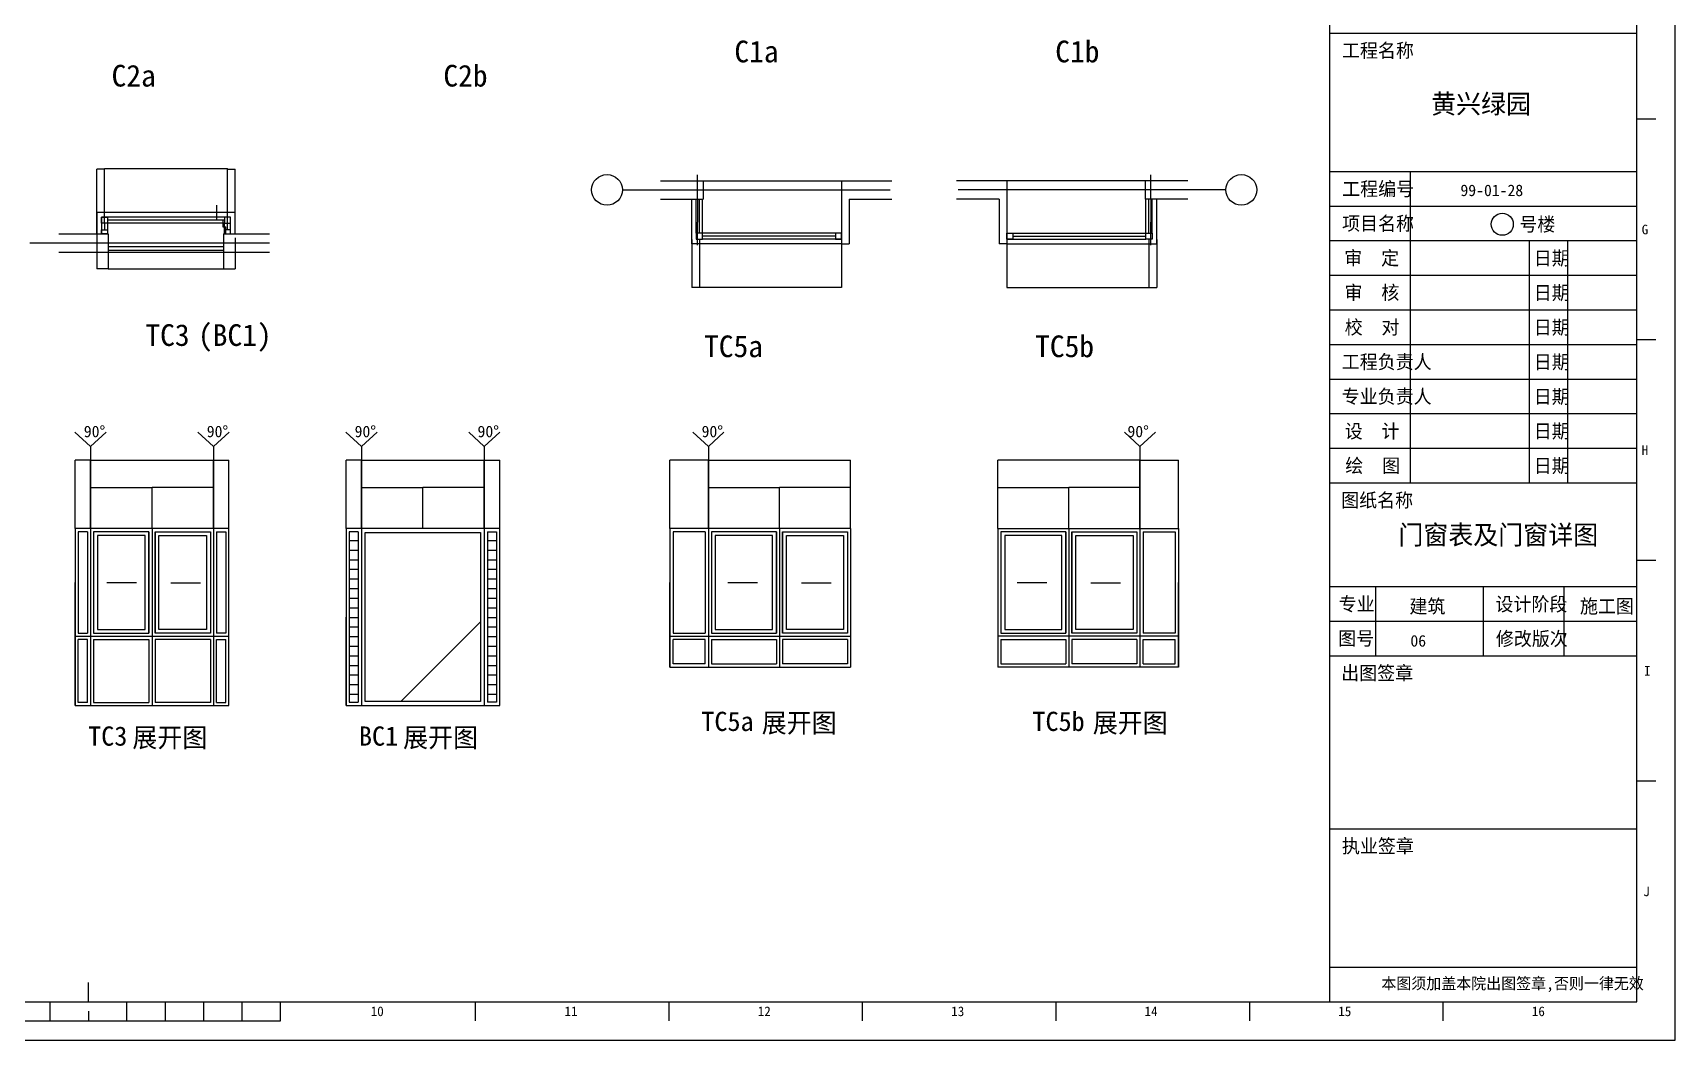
# Model space of a CAD drawing. Header units: metres. Extents: x 46426 to 130526, y 61608 to 121008.
# Drawn here: x 87777 to 130526, y 61608 to 87814 of the extents above; entities that cross this region are included whole.
import ezdxf

# ---------------------------------------------------------------- set-up
doc = ezdxf.new("R2010")
doc.units = ezdxf.units.M
for name, color, linetype in [('AXIS', 9, 'Continuous'), ('DOTE', 9, 'Continuous'), ('MC_NAME', 7, 'Continuous'), ('PUB_DIM', 3, 'Continuous'), ('TEXT2', 7, 'Continuous'), ('TK', 7, 'Continuous'), ('WALL', 2, 'Continuous'), ('WINDOW', 7, 'Continuous')]:
    doc.layers.add(name, color=color, linetype=linetype)
doc.dimstyles.get("Standard").update_dxf_attribs({"dimtxt": 2.5, "dimasz": 2.5, "dimexe": 1.25, "dimexo": 0.625, "dimtad": 1, "dimcen": 2.5, "dimazin": 3, "dimtfac": 1, "dimtmove": 0, "dimatfit": 3})

# ---------------------------------------------------------------- blocks, each defined once
blk = doc.blocks.new('TK-A1')
at = {"layer": 'TK'}
for p, q in [((841, 0), (841, 594)), ((836, 239.6), (831, 239.6)), ((751, 226), (831, 226)), ((772, 226), (772, 145)), ((751, 217), (831, 217)), ((803, 208), (803, 145)), ((813, 208), (813, 145)), ((751, 199), (831, 199)), ((751, 190), (831, 190)), ((751, 181), (831, 181)), ((836, 182.2), (831, 182.2)), ((751, 172), (831, 172)), ((751, 163), (831, 163)), ((751, 154), (831, 154)), ((836, 124.8), (831, 124.8)), ((751, 118), (831, 118)), ((763, 118), (763, 100)), ((791, 118), (791, 100)), ((812, 118), (812, 100)), ((751, 109), (831, 109)), ((836, 67.4), (831, 67.4)), ((751, 55), (831, 55)), ((751, 19), (831, 19)), ((428, 10), (428, 15)), ((418, 5), (418, 10)), ((438, 5), (438, 10)), ((448, 5), (448, 10)), ((458, 5), (458, 10)), ((468, 5), (468, 10)), ((478, 5), (478, 10)), ((528.75, 5), (528.75, 10)), ((579.12, 5), (579.12, 10)), ((629.5, 5), (629.5, 10)), ((679.88, 5), (679.88, 10)), ((730.25, 5), (730.25, 10)), ((780.62, 5), (780.62, 10)), ((378, 5), (478, 5)), ((0, 0), (841, 0))]:
    blk.add_line(p, q, dxfattribs=at)
blk.add_lwpolyline([(831, 584), (25, 584), (25, 10), (831, 10)], close=True, dxfattribs=at)
for points in [[(751, 584), (751, 10)], [(751, 262), (831, 262)], [(751, 208), (831, 208)], [(751, 145), (831, 145)], [(751, 100), (831, 100)], [(428, 7.5), (428, 5)]]:
    blk.add_lwpolyline(points, dxfattribs=at)
for s, height, p in [('工程名称', 3.6, (754.27, 255.67)), ('工程编号', 3.6, (754.33, 219.67)), ('项目名称', 3.6, (754.3, 210.67)), ('G', 2.5, (832.29, 209.65)), ('审  定', 3.6, (754.88, 201.67)), ('日期', 3.6, (804.2, 201.64)), ('审  核', 3.6, (754.94, 192.7)), ('日期', 3.6, (804.2, 192.64)), ('校  对', 3.6, (754.99, 183.67)), ('日期', 3.6, (804.2, 183.64)), ('工程负责人', 3.6, (754.21, 174.67)), ('日期', 3.6, (804.2, 174.64)), ('专业负责人', 3.6, (754.21, 165.67)), ('日期', 3.6, (804.2, 165.64)), ('设  计', 3.6, (754.99, 156.64)), ('日期', 3.6, (804.2, 156.64)), ('H', 2.5, (832.29, 152.25)), ('绘  图', 3.6, (755.13, 147.67)), ('日期', 3.6, (804.2, 147.64)), ('图纸名称', 3.6, (754.07, 138.67)), ('专业', 3.6, (753.43, 111.67)), ('设计阶段', 3.6, (794.22, 111.64)), ('图号', 3.6, (753.29, 102.73)), ('修改版次', 3.6, (794.33, 102.64)), ('出图签章', 3.6, (754.07, 93.7)), ('I', 2.5, (832.89, 94.85)), ('执业签章', 3.6, (754.27, 48.7)), ('J', 2.5, (832.69, 37.45)), ('本图须加盖本院出图签章,否则一律无效', 3, (764.51, 13.25)), ('10', 2.5, (501.44, 6.25)), ('11', 2.5, (551.91, 6.25)), ('12', 2.5, (602.19, 6.25)), ('13', 2.5, (652.56, 6.25)), ('14', 2.5, (702.89, 6.25)), ('15', 2.5, (753.31, 6.25)), ('16', 2.5, (803.69, 6.25))]:
    blk.add_text(s, height=height, dxfattribs=at).set_placement(p)
blk = doc.blocks.new('_AXISO')
blk.add_circle((0, 0), 0.5)
blk = doc.blocks.new('*D49')
for p, q in [((105080.51, 84118.84), (105080.26, 84118.84)), ((105080.76, 83488.09), (105080.76, 84118.84)), ((105080.76, 83728.09), (105080.76, 84118.84)), ((105080.76, 84118.84), (105080.76, 84118.84)), ((105081.01, 84118.84), (105081.26, 84118.84))]:
    blk.add_line(p, q)
at = {"layer": 'Defpoints'}
for p in [(105080.76, 84118.84), (105080.76, 83728.09), (105080.76, 83488.09)]:
    blk.add_point(p, dxfattribs=at)
at = {"layer": 'PUB_DIM', "insert": (105080.76, 84119.965), "char_height": 1, "attachment_point": 5}
blk.add_mtext('120', dxfattribs=at)
blk = doc.blocks.new('*D50')
for p, q in [((105080.76, 83488.09), (105080.76, 82887.39)), ((105080.51, 82887.39), (105080.26, 82887.39)), ((105080.76, 82286.69), (105080.76, 82887.39)), ((105080.76, 82887.39), (105080.76, 82887.39)), ((105081.01, 82887.39), (105081.26, 82887.39))]:
    blk.add_line(p, q)
at = {"layer": 'Defpoints'}
for p in [(105080.76, 83488.09), (105080.76, 82887.39), (105080.76, 82286.69)]:
    blk.add_point(p, dxfattribs=at)
at = {"layer": 'PUB_DIM', "insert": (105080.76, 82888.515), "char_height": 1, "attachment_point": 5}
blk.add_mtext('600', dxfattribs=at)
blk = doc.blocks.new('*D51')
for p, q in [((105126, 82435.55), (105126, 81188.8)), ((108826, 82435.55), (108826, 81188.8)), ((106974, 81188.8), (105125.75, 81188.8)), ((108826.25, 81188.8), (106978, 81188.8))]:
    blk.add_line(p, q)
at = {"layer": 'Defpoints'}
for p in [(105126, 82435.55), (108826, 82435.55), (108826, 81188.8)]:
    blk.add_point(p, dxfattribs=at)
at = {"layer": 'PUB_DIM', "insert": (106976, 81188.8), "char_height": 1, "attachment_point": 5}
blk.add_mtext('3700', dxfattribs=at)
blk = doc.blocks.new('*D52')
for p, q in [((104926, 82435.55), (104926, 81188.8)), ((105126, 82435.55), (105126, 81188.8)), ((105024.5, 81188.8), (104925.75, 81188.8)), ((105126.25, 81188.8), (105027.5, 81188.8))]:
    blk.add_line(p, q)
at = {"layer": 'Defpoints'}
for p in [(104926, 82435.55), (105126, 82435.55), (105126, 81188.8)]:
    blk.add_point(p, dxfattribs=at)
at = {"layer": 'PUB_DIM', "insert": (105026, 81188.8), "char_height": 1, "attachment_point": 5}
blk.add_mtext('200', dxfattribs=at)
blk = doc.blocks.new('*D53')
for p, q in [((108133.8, 75982.34), (107210.55, 75982.34)), ((107210.8, 74915.15), (107210.8, 75982.34)), ((109061.05, 75982.34), (108137.8, 75982.34)), ((109060.8, 74915.15), (109060.8, 75982.34))]:
    blk.add_line(p, q)
at = {"layer": 'Defpoints'}
for p in [(109060.8, 75982.34), (107210.8, 74915.15), (109060.8, 74915.15)]:
    blk.add_point(p, dxfattribs=at)
at = {"layer": 'PUB_DIM', "insert": (108135.8, 75982.34), "char_height": 1, "attachment_point": 5}
blk.add_mtext('1850', dxfattribs=at)
blk = doc.blocks.new('*D54')
for p, q in [((105360.8, 74915.15), (105360.8, 76700.06)), ((105361.05, 76700.06), (107208.8, 76700.06)), ((107212.8, 76700.06), (109060.55, 76700.06)), ((109060.8, 74915.15), (109060.8, 76700.06))]:
    blk.add_line(p, q)
at = {"layer": 'Defpoints'}
for p in [(105360.8, 76700.06), (105360.8, 74915.15), (109060.8, 74915.15)]:
    blk.add_point(p, dxfattribs=at)
at = {"layer": 'PUB_DIM', "insert": (107210.8, 76700.06), "char_height": 1, "attachment_point": 5}
blk.add_mtext('3700', dxfattribs=at)
blk = doc.blocks.new('*D55')
for p, q in [((105360.8, 74915.15), (105360.8, 75982.34)), ((105361.05, 75982.34), (106283.8, 75982.34)), ((106287.8, 75982.34), (107210.55, 75982.34)), ((107210.8, 74915.15), (107210.8, 75982.34))]:
    blk.add_line(p, q)
at = {"layer": 'Defpoints'}
for p in [(105360.8, 75982.34), (105360.8, 74915.15), (107210.8, 74915.15)]:
    blk.add_point(p, dxfattribs=at)
at = {"layer": 'PUB_DIM', "insert": (106285.8, 75982.34), "char_height": 1, "attachment_point": 5}
blk.add_mtext('1850', dxfattribs=at)
blk = doc.blocks.new('*D56')
for p, q in [((104858.8, 76700.06), (104360.55, 76700.06)), ((104360.8, 74915.15), (104360.8, 76700.06)), ((105361.05, 76700.06), (104862.8, 76700.06)), ((105360.8, 74915.15), (105360.8, 76700.06))]:
    blk.add_line(p, q)
at = {"layer": 'Defpoints'}
for p in [(105360.8, 76700.06), (104360.8, 74915.15), (105360.8, 74915.15)]:
    blk.add_point(p, dxfattribs=at)
at = {"layer": 'PUB_DIM', "insert": (104860.8, 76700.06), "char_height": 1, "attachment_point": 5}
blk.add_mtext('1000', dxfattribs=at)
blk = doc.blocks.new('*D57')
for p, q in [((104360.8, 74915.15), (104360.8, 73115.15)), ((104360.55, 73115.15), (104360.3, 73115.15)), ((104360.8, 71315.15), (104360.8, 73115.15)), ((104360.8, 73115.15), (104360.8, 73115.15)), ((104361.05, 73115.15), (104361.3, 73115.15))]:
    blk.add_line(p, q)
at = {"layer": 'Defpoints'}
for p in [(104360.8, 74915.15), (104360.8, 73115.15), (104360.8, 71315.15)]:
    blk.add_point(p, dxfattribs=at)
at = {"layer": 'PUB_DIM', "insert": (104360.8, 73116.275), "char_height": 1, "attachment_point": 5}
blk.add_mtext('0', dxfattribs=at)
blk = doc.blocks.new('*D58')
for p, q in [((104360.8, 74915.15), (104360.8, 73515.15)), ((104360.55, 73515.15), (104360.3, 73515.15)), ((104360.8, 72115.15), (104360.8, 73515.15)), ((104360.8, 73515.15), (104360.8, 73515.15)), ((104361.05, 73515.15), (104361.3, 73515.15))]:
    blk.add_line(p, q)
at = {"layer": 'Defpoints'}
for p in [(104360.8, 74915.15), (104360.8, 73515.15), (104360.8, 72115.15)]:
    blk.add_point(p, dxfattribs=at)
at = {"layer": 'PUB_DIM', "insert": (104360.8, 73516.275), "char_height": 1, "attachment_point": 5}
blk.add_mtext('0', dxfattribs=at)
blk = doc.blocks.new('*D59')
for p, q in [((104360.8, 72115.15), (104360.8, 71715.15)), ((104360.55, 71715.15), (104360.3, 71715.15)), ((104360.8, 71315.15), (104360.8, 71715.15)), ((104360.8, 71715.15), (104360.8, 71715.15)), ((104361.05, 71715.15), (104361.3, 71715.15))]:
    blk.add_line(p, q)
at = {"layer": 'Defpoints'}
for p in [(104360.8, 72115.15), (104360.8, 71715.15), (104360.8, 71315.15)]:
    blk.add_point(p, dxfattribs=at)
at = {"layer": 'PUB_DIM', "insert": (104360.8, 71716.275), "char_height": 1, "attachment_point": 5}
blk.add_mtext('0', dxfattribs=at)
blk = doc.blocks.new('*D60')
for p, q in [((92568.69, 83327.4), (92566.66, 83327.4)), ((92566.91, 82939.12), (92566.91, 83327.4)), ((92568.44, 83139.12), (92568.44, 83327.4))]:
    blk.add_line(p, q)
at = {"layer": 'Defpoints'}
for p in [(92566.91, 82939.12), (92568.44, 83327.4), (92568.44, 83139.12)]:
    blk.add_point(p, dxfattribs=at)
at = {"layer": 'PUB_DIM', "insert": (92567.675, 83326.275), "char_height": 1, "attachment_point": 5}
blk.add_mtext('1,53', dxfattribs=at)
blk = doc.blocks.new('*D61')
for p, q in [((89539.57, 84267.56), (89440.82, 84267.56)), ((89441.07, 82858.49), (89441.07, 84267.56)), ((89641.32, 84267.56), (89542.57, 84267.56)), ((89641.07, 82860.03), (89641.07, 84267.56))]:
    blk.add_line(p, q)
at = {"layer": 'Defpoints'}
for p in [(89641.07, 84267.56), (89441.07, 82858.49), (89641.07, 82860.03)]:
    blk.add_point(p, dxfattribs=at)
at = {"layer": 'PUB_DIM', "insert": (89541.07, 84267.56), "char_height": 1, "attachment_point": 5}
blk.add_mtext('200', dxfattribs=at)
blk = doc.blocks.new('*D62')
for p, q in [((92841.07, 82860.03), (92841.07, 84267.56)), ((92841.32, 84267.56), (92939.57, 84267.56)), ((92942.57, 84267.56), (93040.82, 84267.56)), ((93041.07, 82858.49), (93041.07, 84267.56))]:
    blk.add_line(p, q)
at = {"layer": 'Defpoints'}
for p in [(92841.07, 84267.56), (92841.07, 82860.03), (93041.07, 82858.49)]:
    blk.add_point(p, dxfattribs=at)
at = {"layer": 'PUB_DIM', "insert": (92941.07, 84267.56), "char_height": 1, "attachment_point": 5}
blk.add_mtext('200', dxfattribs=at)
blk = doc.blocks.new('*D63')
for p, q in [((89641.07, 82874.63), (89641.07, 84282.16)), ((89641.32, 84282.16), (91239.07, 84282.16)), ((91243.07, 84282.16), (92840.82, 84282.16)), ((92841.07, 82845.43), (92841.07, 84282.16))]:
    blk.add_line(p, q)
at = {"layer": 'Defpoints'}
for p in [(89641.07, 84282.16), (89641.07, 82874.63), (92841.07, 82845.43)]:
    blk.add_point(p, dxfattribs=at)
at = {"layer": 'PUB_DIM', "insert": (91241.07, 84282.16), "char_height": 1, "attachment_point": 5}
blk.add_mtext('3200', dxfattribs=at)
blk = doc.blocks.new('*D64')
for p, q in [((92721.95, 82939.12), (92721.95, 82764.12)), ((92722.2, 82764.12), (92760.45, 82764.12)), ((92763.45, 82764.12), (92801.7, 82764.12)), ((92801.95, 82589.12), (92801.95, 82764.12))]:
    blk.add_line(p, q)
at = {"layer": 'Defpoints'}
for p in [(92721.95, 82939.12), (92721.95, 82764.12), (92801.95, 82589.12)]:
    blk.add_point(p, dxfattribs=at)
at = {"layer": 'PUB_DIM', "insert": (92761.95, 82764.12), "char_height": 1, "attachment_point": 5}
blk.add_mtext('200', dxfattribs=at)
blk = doc.blocks.new('*D65')
for p, q in [((89440.08, 82589.12), (89440.08, 81958.37)), ((89440.08, 82349.12), (89440.08, 81958.37)), ((89439.83, 81958.37), (89439.58, 81958.37)), ((89440.08, 81958.37), (89440.08, 81958.37)), ((89440.33, 81958.37), (89440.58, 81958.37))]:
    blk.add_line(p, q)
at = {"layer": 'Defpoints'}
for p in [(89440.08, 82589.12), (89440.08, 82349.12), (89440.08, 81958.37)]:
    blk.add_point(p, dxfattribs=at)
at = {"layer": 'PUB_DIM', "insert": (89440.08, 81959.495), "char_height": 1, "attachment_point": 5}
blk.add_mtext('120', dxfattribs=at)
blk = doc.blocks.new('*D66')
for p, q in [((89440.08, 83140.82), (89440.08, 82864.97)), ((89439.83, 82864.97), (89439.58, 82864.97)), ((89440.08, 82589.12), (89440.08, 82864.97)), ((89440.08, 82864.97), (89440.08, 82864.97)), ((89440.33, 82864.97), (89440.58, 82864.97))]:
    blk.add_line(p, q)
at = {"layer": 'Defpoints'}
for p in [(89440.08, 83140.82), (89440.08, 82864.97), (89440.08, 82589.12)]:
    blk.add_point(p, dxfattribs=at)
at = {"layer": 'PUB_DIM', "insert": (89440.08, 82866.095), "char_height": 1, "attachment_point": 5}
blk.add_mtext('300', dxfattribs=at)
blk = doc.blocks.new('*D67')
for p, q in [((89441.07, 82482.26), (89441.07, 81671.66)), ((89741.07, 82479.95), (89741.07, 81671.66)), ((89589.57, 81671.66), (89440.82, 81671.66)), ((89741.32, 81671.66), (89592.57, 81671.66))]:
    blk.add_line(p, q)
at = {"layer": 'Defpoints'}
for p in [(89441.07, 82482.26), (89741.07, 82479.95), (89741.07, 81671.66)]:
    blk.add_point(p, dxfattribs=at)
at = {"layer": 'PUB_DIM', "insert": (89591.07, 81671.66), "char_height": 1, "attachment_point": 5}
blk.add_mtext('300', dxfattribs=at)
blk = doc.blocks.new('*D68')
for p, q in [((92741.07, 82479.95), (92741.07, 81671.66)), ((93041.07, 82482.26), (93041.07, 81671.66)), ((92741.32, 81671.66), (92889.57, 81671.66)), ((92892.57, 81671.66), (93040.82, 81671.66))]:
    blk.add_line(p, q)
at = {"layer": 'Defpoints'}
for p in [(92741.07, 82479.95), (93041.07, 82482.26), (92741.07, 81671.66)]:
    blk.add_point(p, dxfattribs=at)
at = {"layer": 'PUB_DIM', "insert": (92891.07, 81671.66), "char_height": 1, "attachment_point": 5}
blk.add_mtext('300', dxfattribs=at)
blk = doc.blocks.new('*D69')
for p, q in [((92741.07, 82507.61), (92741.07, 81671.66)), ((89741.07, 82479.95), (89741.07, 81671.66)), ((89741.32, 81671.66), (91239.07, 81671.66)), ((91243.07, 81671.66), (92740.82, 81671.66))]:
    blk.add_line(p, q)
at = {"layer": 'Defpoints'}
for p in [(92741.07, 82507.61), (89741.07, 82479.95), (89741.07, 81671.66)]:
    blk.add_point(p, dxfattribs=at)
at = {"layer": 'PUB_DIM', "insert": (91241.07, 81671.66), "char_height": 1, "attachment_point": 5}
blk.add_mtext('3000', dxfattribs=at)
blk = doc.blocks.new('*D70')
for p, q in [((91677.7, 75982.34), (90879.45, 75982.34)), ((90879.7, 74915.15), (90879.7, 75982.34)), ((92479.95, 75982.34), (91681.7, 75982.34)), ((92479.7, 74915.15), (92479.7, 75982.34))]:
    blk.add_line(p, q)
at = {"layer": 'Defpoints'}
for p in [(92479.7, 75982.34), (90879.7, 74915.15), (92479.7, 74915.15)]:
    blk.add_point(p, dxfattribs=at)
at = {"layer": 'PUB_DIM', "insert": (91679.7, 75982.34), "char_height": 1, "attachment_point": 5}
blk.add_mtext('1600', dxfattribs=at)
blk = doc.blocks.new('*D71')
for p, q in [((89279.7, 74915.15), (89279.7, 76700.06)), ((89279.95, 76700.06), (90877.7, 76700.06)), ((90881.7, 76700.06), (92479.45, 76700.06)), ((92479.7, 74915.15), (92479.7, 76700.06))]:
    blk.add_line(p, q)
at = {"layer": 'Defpoints'}
for p in [(89279.7, 76700.06), (89279.7, 74915.15), (92479.7, 74915.15)]:
    blk.add_point(p, dxfattribs=at)
at = {"layer": 'PUB_DIM', "insert": (90879.7, 76700.06), "char_height": 1, "attachment_point": 5}
blk.add_mtext('3200', dxfattribs=at)
blk = doc.blocks.new('*D72')
for p, q in [((89279.7, 74915.15), (89279.7, 75982.34)), ((89279.95, 75982.34), (90077.7, 75982.34)), ((90081.7, 75982.34), (90879.45, 75982.34)), ((90879.7, 74915.15), (90879.7, 75982.34))]:
    blk.add_line(p, q)
at = {"layer": 'Defpoints'}
for p in [(89279.7, 75982.34), (89279.7, 74915.15), (90879.7, 74915.15)]:
    blk.add_point(p, dxfattribs=at)
at = {"layer": 'PUB_DIM', "insert": (90079.7, 75982.34), "char_height": 1, "attachment_point": 5}
blk.add_mtext('1600', dxfattribs=at)
blk = doc.blocks.new('*D73')
for p, q in [((89078.2, 76700.06), (88879.45, 76700.06)), ((88879.7, 74915.15), (88879.7, 76700.06)), ((89279.95, 76700.06), (89081.2, 76700.06)), ((89279.7, 74915.15), (89279.7, 76700.06))]:
    blk.add_line(p, q)
at = {"layer": 'Defpoints'}
for p in [(89279.7, 76700.06), (88879.7, 74915.15), (89279.7, 74915.15)]:
    blk.add_point(p, dxfattribs=at)
at = {"layer": 'PUB_DIM', "insert": (89079.7, 76700.06), "char_height": 1, "attachment_point": 5}
blk.add_mtext('400', dxfattribs=at)
blk = doc.blocks.new('*D74')
for p, q in [((92479.7, 74915.15), (92479.7, 76700.06)), ((92479.95, 76700.06), (92678.2, 76700.06)), ((92681.2, 76700.06), (92879.45, 76700.06)), ((92879.7, 74915.15), (92879.7, 76700.06))]:
    blk.add_line(p, q)
at = {"layer": 'Defpoints'}
for p in [(92479.7, 76700.06), (92479.7, 74915.15), (92879.7, 74915.15)]:
    blk.add_point(p, dxfattribs=at)
at = {"layer": 'PUB_DIM', "insert": (92679.7, 76700.06), "char_height": 1, "attachment_point": 5}
blk.add_mtext('400', dxfattribs=at)
blk = doc.blocks.new('*D75')
for p, q in [((88879.7, 74915.15), (88879.7, 72615.15)), ((88879.45, 72615.15), (88879.2, 72615.15)), ((88879.7, 70315.15), (88879.7, 72615.15)), ((88879.7, 72615.15), (88879.7, 72615.15)), ((88879.95, 72615.15), (88880.2, 72615.15))]:
    blk.add_line(p, q)
at = {"layer": 'Defpoints'}
for p in [(88879.7, 74915.15), (88879.7, 72615.15), (88879.7, 70315.15)]:
    blk.add_point(p, dxfattribs=at)
at = {"layer": 'PUB_DIM', "insert": (88879.7, 72616.275), "char_height": 1, "attachment_point": 5}
blk.add_mtext('0', dxfattribs=at)
blk = doc.blocks.new('*D76')
for p, q in [((88879.7, 74915.15), (88879.7, 73515.15)), ((88879.45, 73515.15), (88879.2, 73515.15)), ((88879.7, 72115.15), (88879.7, 73515.15)), ((88879.7, 73515.15), (88879.7, 73515.15)), ((88879.95, 73515.15), (88880.2, 73515.15))]:
    blk.add_line(p, q)
at = {"layer": 'Defpoints'}
for p in [(88879.7, 74915.15), (88879.7, 73515.15), (88879.7, 72115.15)]:
    blk.add_point(p, dxfattribs=at)
at = {"layer": 'PUB_DIM', "insert": (88879.7, 73516.275), "char_height": 1, "attachment_point": 5}
blk.add_mtext('0', dxfattribs=at)
blk = doc.blocks.new('*D77')
for p, q in [((88879.7, 72115.15), (88879.7, 71215.15)), ((88879.45, 71215.15), (88879.2, 71215.15)), ((88879.7, 70315.15), (88879.7, 71215.15)), ((88879.7, 71215.15), (88879.7, 71215.15)), ((88879.95, 71215.15), (88880.2, 71215.15))]:
    blk.add_line(p, q)
at = {"layer": 'Defpoints'}
for p in [(88879.7, 72115.15), (88879.7, 71215.15), (88879.7, 70315.15)]:
    blk.add_point(p, dxfattribs=at)
at = {"layer": 'PUB_DIM', "insert": (88879.7, 71216.275), "char_height": 1, "attachment_point": 5}
blk.add_mtext('0', dxfattribs=at)
blk = doc.blocks.new('*D103')
for p, q in [((116874.99, 84118.84), (116874.74, 84118.84)), ((116875.24, 83488.09), (116875.24, 84118.84)), ((116875.24, 83728.09), (116875.24, 84118.84)), ((116875.24, 84118.84), (116875.24, 84118.84)), ((116875.49, 84118.84), (116875.74, 84118.84))]:
    blk.add_line(p, q)
at = {"layer": 'Defpoints'}
for p in [(116875.24, 84118.84), (116875.24, 83728.09), (116875.24, 83488.09)]:
    blk.add_point(p, dxfattribs=at)
at = {"layer": 'PUB_DIM', "insert": (116875.24, 84119.965), "char_height": 1, "attachment_point": 5}
blk.add_mtext('120', dxfattribs=at)
blk = doc.blocks.new('*D104')
for p, q in [((116875.24, 83488.09), (116875.24, 82887.39)), ((116874.99, 82887.39), (116874.74, 82887.39)), ((116875.24, 82286.69), (116875.24, 82887.39)), ((116875.24, 82887.39), (116875.24, 82887.39)), ((116875.49, 82887.39), (116875.74, 82887.39))]:
    blk.add_line(p, q)
at = {"layer": 'Defpoints'}
for p in [(116875.24, 83488.09), (116875.24, 82887.39), (116875.24, 82286.69)]:
    blk.add_point(p, dxfattribs=at)
at = {"layer": 'PUB_DIM', "insert": (116875.24, 82888.515), "char_height": 1, "attachment_point": 5}
blk.add_mtext('600', dxfattribs=at)
blk = doc.blocks.new('*D105')
for p, q in [((113130, 82435.55), (113130, 81188.8)), ((116830, 82435.55), (116830, 81188.8)), ((113130.25, 81188.8), (114978, 81188.8)), ((114982, 81188.8), (116829.75, 81188.8))]:
    blk.add_line(p, q)
at = {"layer": 'Defpoints'}
for p in [(113130, 82435.55), (116830, 82435.55), (113130, 81188.8)]:
    blk.add_point(p, dxfattribs=at)
at = {"layer": 'PUB_DIM', "insert": (114980, 81188.8), "char_height": 1, "attachment_point": 5}
blk.add_mtext('3700', dxfattribs=at)
blk = doc.blocks.new('*D106')
for p, q in [((116830, 82435.55), (116830, 81188.8)), ((117030, 82435.55), (117030, 81188.8)), ((116830.25, 81188.8), (116928.5, 81188.8)), ((116931.5, 81188.8), (117029.75, 81188.8))]:
    blk.add_line(p, q)
at = {"layer": 'Defpoints'}
for p in [(116830, 82435.55), (117030, 82435.55), (116830, 81188.8)]:
    blk.add_point(p, dxfattribs=at)
at = {"layer": 'PUB_DIM', "insert": (116930, 81188.8), "char_height": 1, "attachment_point": 5}
blk.add_mtext('200', dxfattribs=at)
blk = doc.blocks.new('*D107')
for p, q in [((112895.2, 74915.15), (112895.2, 75982.34)), ((112895.45, 75982.34), (113818.2, 75982.34)), ((113822.2, 75982.34), (114744.95, 75982.34)), ((114745.2, 74915.15), (114745.2, 75982.34))]:
    blk.add_line(p, q)
at = {"layer": 'Defpoints'}
for p in [(112895.2, 75982.34), (112895.2, 74915.15), (114745.2, 74915.15)]:
    blk.add_point(p, dxfattribs=at)
at = {"layer": 'PUB_DIM', "insert": (113820.2, 75982.34), "char_height": 1, "attachment_point": 5}
blk.add_mtext('1850', dxfattribs=at)
blk = doc.blocks.new('*D108')
for p, q in [((114743.2, 76700.06), (112894.95, 76700.06)), ((112895.2, 74915.15), (112895.2, 76700.06)), ((116595.45, 76700.06), (114747.2, 76700.06)), ((116595.2, 74915.15), (116595.2, 76700.06))]:
    blk.add_line(p, q)
at = {"layer": 'Defpoints'}
for p in [(116595.2, 76700.06), (112895.2, 74915.15), (116595.2, 74915.15)]:
    blk.add_point(p, dxfattribs=at)
at = {"layer": 'PUB_DIM', "insert": (114745.2, 76700.06), "char_height": 1, "attachment_point": 5}
blk.add_mtext('3700', dxfattribs=at)
blk = doc.blocks.new('*D109')
for p, q in [((115668.2, 75982.34), (114744.95, 75982.34)), ((114745.2, 74915.15), (114745.2, 75982.34)), ((116595.45, 75982.34), (115672.2, 75982.34)), ((116595.2, 74915.15), (116595.2, 75982.34))]:
    blk.add_line(p, q)
at = {"layer": 'Defpoints'}
for p in [(116595.2, 75982.34), (114745.2, 74915.15), (116595.2, 74915.15)]:
    blk.add_point(p, dxfattribs=at)
at = {"layer": 'PUB_DIM', "insert": (115670.2, 75982.34), "char_height": 1, "attachment_point": 5}
blk.add_mtext('1850', dxfattribs=at)
blk = doc.blocks.new('*D110')
for p, q in [((116595.2, 74915.15), (116595.2, 76700.06)), ((116595.45, 76700.06), (117093.2, 76700.06)), ((117097.2, 76700.06), (117594.95, 76700.06)), ((117595.2, 74915.15), (117595.2, 76700.06))]:
    blk.add_line(p, q)
at = {"layer": 'Defpoints'}
for p in [(116595.2, 76700.06), (116595.2, 74915.15), (117595.2, 74915.15)]:
    blk.add_point(p, dxfattribs=at)
at = {"layer": 'PUB_DIM', "insert": (117095.2, 76700.06), "char_height": 1, "attachment_point": 5}
blk.add_mtext('1000', dxfattribs=at)
blk = doc.blocks.new('*D111')
for p, q in [((117595.2, 74915.15), (117595.2, 73115.15)), ((117594.95, 73115.15), (117594.7, 73115.15)), ((117595.2, 71315.15), (117595.2, 73115.15)), ((117595.2, 73115.15), (117595.2, 73115.15)), ((117595.45, 73115.15), (117595.7, 73115.15))]:
    blk.add_line(p, q)
at = {"layer": 'Defpoints'}
for p in [(117595.2, 74915.15), (117595.2, 73115.15), (117595.2, 71315.15)]:
    blk.add_point(p, dxfattribs=at)
at = {"layer": 'PUB_DIM', "insert": (117595.2, 73116.275), "char_height": 1, "attachment_point": 5}
blk.add_mtext('0', dxfattribs=at)
blk = doc.blocks.new('*D112')
for p, q in [((117595.2, 74915.15), (117595.2, 73515.15)), ((117594.95, 73515.15), (117594.7, 73515.15)), ((117595.2, 72115.15), (117595.2, 73515.15)), ((117595.2, 73515.15), (117595.2, 73515.15)), ((117595.45, 73515.15), (117595.7, 73515.15))]:
    blk.add_line(p, q)
at = {"layer": 'Defpoints'}
for p in [(117595.2, 74915.15), (117595.2, 73515.15), (117595.2, 72115.15)]:
    blk.add_point(p, dxfattribs=at)
at = {"layer": 'PUB_DIM', "insert": (117595.2, 73516.275), "char_height": 1, "attachment_point": 5}
blk.add_mtext('0', dxfattribs=at)
blk = doc.blocks.new('*D113')
for p, q in [((117595.2, 72115.15), (117595.2, 71715.15)), ((117594.95, 71715.15), (117594.7, 71715.15)), ((117595.2, 71315.15), (117595.2, 71715.15)), ((117595.2, 71715.15), (117595.2, 71715.15)), ((117595.45, 71715.15), (117595.7, 71715.15))]:
    blk.add_line(p, q)
at = {"layer": 'Defpoints'}
for p in [(117595.2, 72115.15), (117595.2, 71715.15), (117595.2, 71315.15)]:
    blk.add_point(p, dxfattribs=at)
at = {"layer": 'PUB_DIM', "insert": (117595.2, 71716.275), "char_height": 1, "attachment_point": 5}
blk.add_mtext('0', dxfattribs=at)
blk = doc.blocks.new('*D130')
for p, q in [((98726.7, 75982.34), (97928.45, 75982.34)), ((97928.7, 74915.15), (97928.7, 75982.34)), ((99528.95, 75982.34), (98730.7, 75982.34)), ((99528.7, 74915.15), (99528.7, 75982.34))]:
    blk.add_line(p, q)
at = {"layer": 'Defpoints'}
for p in [(99528.7, 75982.34), (97928.7, 74915.15), (99528.7, 74915.15)]:
    blk.add_point(p, dxfattribs=at)
at = {"layer": 'PUB_DIM', "insert": (98728.7, 75982.34), "char_height": 1, "attachment_point": 5}
blk.add_mtext('1600', dxfattribs=at)
blk = doc.blocks.new('*D131')
for p, q in [((96328.7, 74915.15), (96328.7, 76700.06)), ((96328.95, 76700.06), (97926.7, 76700.06)), ((97930.7, 76700.06), (99528.45, 76700.06)), ((99528.7, 74915.15), (99528.7, 76700.06))]:
    blk.add_line(p, q)
at = {"layer": 'Defpoints'}
for p in [(96328.7, 76700.06), (96328.7, 74915.15), (99528.7, 74915.15)]:
    blk.add_point(p, dxfattribs=at)
at = {"layer": 'PUB_DIM', "insert": (97928.7, 76700.06), "char_height": 1, "attachment_point": 5}
blk.add_mtext('3200', dxfattribs=at)
blk = doc.blocks.new('*D132')
for p, q in [((96328.7, 74915.15), (96328.7, 75982.34)), ((96328.95, 75982.34), (97126.7, 75982.34)), ((97130.7, 75982.34), (97928.45, 75982.34)), ((97928.7, 74915.15), (97928.7, 75982.34))]:
    blk.add_line(p, q)
at = {"layer": 'Defpoints'}
for p in [(96328.7, 75982.34), (96328.7, 74915.15), (97928.7, 74915.15)]:
    blk.add_point(p, dxfattribs=at)
at = {"layer": 'PUB_DIM', "insert": (97128.7, 75982.34), "char_height": 1, "attachment_point": 5}
blk.add_mtext('1600', dxfattribs=at)
blk = doc.blocks.new('*D133')
for p, q in [((96127.2, 76700.06), (95928.45, 76700.06)), ((95928.7, 74915.15), (95928.7, 76700.06)), ((96328.95, 76700.06), (96130.2, 76700.06)), ((96328.7, 74915.15), (96328.7, 76700.06))]:
    blk.add_line(p, q)
at = {"layer": 'Defpoints'}
for p in [(96328.7, 76700.06), (95928.7, 74915.15), (96328.7, 74915.15)]:
    blk.add_point(p, dxfattribs=at)
at = {"layer": 'PUB_DIM', "insert": (96128.7, 76700.06), "char_height": 1, "attachment_point": 5}
blk.add_mtext('400', dxfattribs=at)
blk = doc.blocks.new('*D134')
for p, q in [((99528.7, 74915.15), (99528.7, 76700.06)), ((99528.95, 76700.06), (99727.2, 76700.06)), ((99730.2, 76700.06), (99928.45, 76700.06)), ((99928.7, 74915.15), (99928.7, 76700.06))]:
    blk.add_line(p, q)
at = {"layer": 'Defpoints'}
for p in [(99528.7, 76700.06), (99528.7, 74915.15), (99928.7, 74915.15)]:
    blk.add_point(p, dxfattribs=at)
at = {"layer": 'PUB_DIM', "insert": (99728.7, 76700.06), "char_height": 1, "attachment_point": 5}
blk.add_mtext('400', dxfattribs=at)
blk = doc.blocks.new('*D135')
for p, q in [((95928.7, 74915.15), (95928.7, 72615.15)), ((95928.45, 72615.15), (95928.2, 72615.15)), ((95928.7, 70315.15), (95928.7, 72615.15)), ((95928.7, 72615.15), (95928.7, 72615.15)), ((95928.95, 72615.15), (95929.2, 72615.15))]:
    blk.add_line(p, q)
at = {"layer": 'Defpoints'}
for p in [(95928.7, 74915.15), (95928.7, 72615.15), (95928.7, 70315.15)]:
    blk.add_point(p, dxfattribs=at)
at = {"layer": 'PUB_DIM', "insert": (95928.7, 72616.275), "char_height": 1, "attachment_point": 5}
blk.add_mtext('0', dxfattribs=at)

msp = doc.modelspace()

# ---------------------------------------------------------------- hatches: boundary and pattern name
at = {"layer": 'PUB_DIM'}
h = msp.add_hatch(dxfattribs=at)
h.set_pattern_fill('ANSI31', scale=2000)
h.paths.add_polyline_path([(96428.7, 70415.15), (99428.7, 70415.15), (99428.7, 74814.87), (96428.7, 74814.87)])

# ---------------------------------------------------------------- linework, layer by layer
at = {"layer": 'AXIS'}
for centre in [(102722.11, 83728.12), (119233.89, 83728.12)]:
    msp.add_circle(centre, 400, dxfattribs=at)
at = {"layer": 'DOTE'}
for p, q in [((103122.11, 83728.12), (110094.56, 83728.12)), ((118833.89, 83728.12), (111861.44, 83728.12)), ((87702.11, 82349.12), (93939.56, 82349.12))]:
    msp.add_line(p, q, dxfattribs=at)
at = {"layer": 'PUB_DIM'}
for p, q in [((96248.7, 74599.15), (96008.7, 74599.15)), ((99848.7, 74599.15), (99608.7, 74599.15)), ((96248.7, 74349.15), (96008.7, 74349.15)), ((96248.7, 74099.15), (96008.7, 74099.15)), ((99848.7, 74349.15), (99608.7, 74349.15)), ((99848.7, 74099.15), (99608.7, 74099.15)), ((96248.7, 73849.15), (96008.7, 73849.15)), ((96248.7, 73599.15), (96008.7, 73599.15)), ((99848.7, 73849.15), (99608.7, 73849.15)), ((99848.7, 73599.15), (99608.7, 73599.15)), ((96248.7, 73349.15), (96008.7, 73349.15)), ((99848.7, 73349.15), (99608.7, 73349.15)), ((96248.7, 73099.15), (96008.7, 73099.15)), ((96248.7, 72849.15), (96008.7, 72849.15)), ((99848.7, 73099.15), (99608.7, 73099.15)), ((99848.7, 72849.15), (99608.7, 72849.15)), ((96248.7, 72599.15), (96008.7, 72599.15)), ((96248.7, 72349.15), (96008.7, 72349.15)), ((99848.7, 72599.15), (99608.7, 72599.15)), ((99848.7, 72349.15), (99608.7, 72349.15)), ((96248.7, 72099.15), (96008.7, 72099.15)), ((96248.7, 71849.15), (96008.7, 71849.15)), ((99848.7, 72099.15), (99608.7, 72099.15)), ((99848.7, 71849.15), (99608.7, 71849.15)), ((96248.7, 71599.15), (96008.7, 71599.15)), ((99848.7, 71599.15), (99608.7, 71599.15)), ((96248.7, 71349.15), (96008.7, 71349.15)), ((96248.7, 71099.15), (96008.7, 71099.15)), ((99848.7, 71349.15), (99608.7, 71349.15)), ((99848.7, 71099.15), (99608.7, 71099.15)), ((96248.7, 70849.15), (96008.7, 70849.15)), ((96248.7, 70599.15), (96008.7, 70599.15)), ((99848.7, 70849.15), (99608.7, 70849.15)), ((99848.7, 70599.15), (99608.7, 70599.15))]:
    msp.add_line(p, q, dxfattribs=at)
for points in [[(89721.07, 82859.12), (89561.07, 82859.12), (89561.07, 83019.12), (89721.07, 83019.12), (89721.07, 82859.12)], [(92761.07, 82859.12), (92921.07, 82859.12), (92921.07, 83019.12), (92761.07, 83019.12), (92761.07, 82859.12)], [(105206, 82606.43), (105046, 82606.43), (105046, 82446.43), (105206, 82446.43), (105206, 82606.43)], [(108826, 82606.43), (108666, 82606.43), (108666, 82446.43), (108826, 82446.43), (108826, 82606.43)], [(113130, 82606.43), (113290, 82606.43), (113290, 82446.43), (113130, 82446.43), (113130, 82606.43)], [(116750, 82606.43), (116910, 82606.43), (116910, 82446.43), (116750, 82446.43), (116750, 82606.43)], [(90477.59, 73505), (89704.59, 73505)], [(91370, 73505), (92143, 73505)], [(106642.59, 73505), (105869.59, 73505)], [(107788, 73505), (108561, 73505)], [(114168, 73505), (113395, 73505)], [(115313.41, 73505), (116086.41, 73505)]]:
    msp.add_lwpolyline(points, dxfattribs=at)
for points in [[(89561.07, 82589.12), (89561.07, 82693.43), (89721.07, 82693.43), (89721.07, 82589.12)], [(92921.07, 82589.12), (92921.07, 82693.43), (92761.07, 82693.43), (92761.07, 82589.12)]]:
    msp.add_lwpolyline(points, close=True, dxfattribs=at)
at = {"layer": 'WALL'}
for p, q in [((104114, 83968.12), (105226, 83968.12)), ((105226, 83968.12), (105226, 83488.05)), ((108826, 83968.12), (110138, 83968.12)), ((108826, 83968.12), (108826, 82326.43)), ((113130, 83968.12), (111818, 83968.12)), ((113130, 83968.12), (113130, 82326.43)), ((116730, 83968.12), (116730, 83488.05)), ((117842, 83968.12), (116730, 83968.12)), ((104114, 83488.12), (105226, 83488.12)), ((109026, 83488.12), (110138, 83488.12)), ((109026, 83488.12), (109026, 82326.43)), ((112930, 83488.12), (111818, 83488.12)), ((112930, 83488.12), (112930, 82326.43)), ((117842, 83488.12), (116730, 83488.12)), ((88456.9, 82589.12), (89741.07, 82589.12)), ((89741.07, 82589.12), (89741.07, 82109.12)), ((92741.07, 82589.12), (93939.56, 82589.12)), ((92741.07, 82589.12), (92741.07, 82109.12)), ((88456.9, 82109.12), (89741.07, 82109.12)), ((92741.07, 82109.12), (93939.56, 82109.12)), ((108826, 82326.43), (109026, 82326.43)), ((113130, 82326.43), (112930, 82326.43))]:
    msp.add_line(p, q, dxfattribs=at)
at = {"layer": 'WINDOW'}
for p, q in [((105226, 83968.12), (108826, 83968.12)), ((116730, 83968.12), (113130, 83968.12)), ((105046, 82606.43), (105046, 83488.12)), ((105126, 82606.43), (105126, 83488.12)), ((105206, 82606.43), (105206, 83488.12)), ((116750, 82606.43), (116750, 83488.12)), ((116830, 82606.43), (116830, 83488.12)), ((116910, 82606.43), (116910, 83488.12)), ((89741.07, 82259.12), (92741.07, 82259.12)), ((89741.07, 82159.12), (92741.07, 82159.12)), ((89741.07, 82109.12), (92741.07, 82109.12)), ((89279.7, 77048), (88873.32, 77426.38)), ((89279.7, 77048), (89686.08, 77426.38)), ((92479.7, 77048), (92073.32, 77426.38)), ((92479.7, 77048), (92886.08, 77426.38)), ((96328.7, 77048), (95922.32, 77426.38)), ((96328.7, 77048), (96735.08, 77426.38)), ((99528.7, 77048), (99122.32, 77426.38)), ((99528.7, 77048), (99935.08, 77426.38)), ((105360.8, 77048), (104954.42, 77426.38)), ((105360.8, 77048), (105767.18, 77426.38)), ((116595.2, 77048), (116188.82, 77426.38)), ((116595.2, 77048), (117001.58, 77426.38)), ((89279.7, 77048), (89279.7, 70315.15)), ((92479.7, 77048), (92479.7, 70315.15)), ((96328.7, 77048), (96328.7, 70315.15)), ((99528.7, 77048), (99528.7, 70315.15)), ((105360.8, 77048), (105360.8, 71315.15)), ((116595.2, 77048), (116595.2, 71315.15)), ((88879.7, 74915.15), (88879.7, 70315.15)), ((92879.7, 74915.15), (88879.7, 74915.15)), ((88959.7, 74835.15), (88959.7, 72195.15)), ((89199.7, 74835.15), (88959.7, 74835.15)), ((89199.7, 74835.15), (89199.7, 72195.15)), ((90799.7, 74835.15), (90799.7, 72195.15)), ((90879.7, 74915.15), (90879.7, 70315.15)), ((90879.7, 74915.15), (90879.7, 70315.15)), ((90959.7, 74835.15), (90959.7, 72195.15)), ((92559.7, 74835.15), (92559.7, 72195.15)), ((92559.7, 74835.15), (92799.7, 74835.15)), ((92799.7, 74835.15), (92799.7, 72195.15)), ((92879.7, 70315.15), (92879.7, 74915.15)), ((95928.7, 74915.15), (95928.7, 70315.15)), ((99928.7, 74915.15), (95928.7, 74915.15)), ((96008.7, 74835.15), (96008.7, 70399.15)), ((96248.7, 74835.15), (96008.7, 74835.15)), ((96248.7, 74835.15), (96248.7, 70399.15)), ((99608.7, 74835.15), (99608.7, 70399.15)), ((99608.7, 74835.15), (99848.7, 74835.15)), ((99848.7, 74835.15), (99848.7, 70399.15)), ((99928.7, 70315.15), (99928.7, 74915.15)), ((104360.8, 74915.15), (104360.8, 71315.15)), ((109060.8, 74915.15), (104360.8, 74915.15)), ((104440.8, 74835.15), (104440.8, 72195.15)), ((105280.8, 74835.15), (104440.8, 74835.15)), ((105280.8, 74835.15), (105280.8, 72195.15)), ((107130.8, 74835.15), (107130.8, 72195.15)), ((107210.8, 74915.15), (107210.8, 71315.15)), ((107210.8, 74915.15), (107210.8, 71315.15)), ((107290.8, 74835.15), (107290.8, 72195.15)), ((109060.8, 74915.15), (109060.8, 71315.15)), ((112895.2, 74915.15), (117595.2, 74915.15)), ((112895.2, 74915.15), (112895.2, 71315.15)), ((114665.2, 74835.15), (114665.2, 72195.15)), ((114745.2, 74915.15), (114745.2, 71315.15)), ((114745.2, 74915.15), (114745.2, 71315.15)), ((114825.2, 74835.15), (114825.2, 72195.15)), ((116675.2, 74835.15), (116675.2, 72195.15)), ((116675.2, 74835.15), (117515.2, 74835.15)), ((117515.2, 74835.15), (117515.2, 72195.15)), ((117595.2, 74915.15), (117595.2, 71315.15)), ((88879.7, 72115.15), (92879.7, 72115.15)), ((88959.7, 72195.15), (89199.7, 72195.15)), ((88959.7, 70395.15), (88959.7, 72035.15)), ((89199.7, 72035.15), (88959.7, 72035.15)), ((89199.7, 70395.15), (89199.7, 72035.15)), ((89359.7, 72195.15), (90799.7, 72195.15)), ((89359.7, 72035.15), (89359.7, 70395.15)), ((89359.7, 72035.15), (90799.7, 72035.15)), ((90799.7, 72035.15), (90799.7, 70395.15)), ((90799.7, 72035.15), (90799.7, 70395.15)), ((92399.7, 72035.15), (90959.7, 72035.15)), ((90959.7, 72035.15), (90959.7, 70395.15)), ((90959.7, 72035.15), (90959.7, 70395.15)), ((92399.7, 72035.15), (92399.7, 70395.15)), ((92799.7, 72195.15), (92559.7, 72195.15)), ((92559.7, 70395.15), (92559.7, 72035.15)), ((92559.7, 72035.15), (92799.7, 72035.15)), ((92799.7, 70395.15), (92799.7, 72035.15)), ((104360.8, 72115.15), (109060.8, 72115.15)), ((104440.8, 72195.15), (105280.8, 72195.15)), ((104440.8, 71395.15), (104440.8, 72035.15)), ((105280.8, 72035.15), (104440.8, 72035.15)), ((105280.8, 71395.15), (105280.8, 72035.15)), ((105440.8, 72195.15), (107130.8, 72195.15)), ((105440.8, 72035.15), (105440.8, 71395.15)), ((105440.8, 72035.15), (107130.8, 72035.15)), ((107130.8, 72035.15), (107130.8, 71395.15)), ((107130.8, 72035.15), (107130.8, 71395.15)), ((108980.8, 72035.15), (107290.8, 72035.15)), ((107290.8, 72035.15), (107290.8, 71395.15)), ((107290.8, 72035.15), (107290.8, 71395.15)), ((108980.8, 72035.15), (108980.8, 71395.15)), ((117595.2, 72115.15), (112895.2, 72115.15)), ((112975.2, 72035.15), (114665.2, 72035.15)), ((112975.2, 72035.15), (112975.2, 71395.15)), ((114665.2, 72035.15), (114665.2, 71395.15)), ((114665.2, 72035.15), (114665.2, 71395.15)), ((116515.2, 72195.15), (114825.2, 72195.15)), ((114825.2, 72035.15), (114825.2, 71395.15)), ((114825.2, 72035.15), (114825.2, 71395.15)), ((116515.2, 72035.15), (114825.2, 72035.15)), ((116515.2, 72035.15), (116515.2, 71395.15)), ((117515.2, 72195.15), (116675.2, 72195.15)), ((116675.2, 71395.15), (116675.2, 72035.15)), ((116675.2, 72035.15), (117515.2, 72035.15)), ((117515.2, 71395.15), (117515.2, 72035.15)), ((105280.8, 71395.15), (104440.8, 71395.15)), ((105440.8, 71395.15), (107130.8, 71395.15)), ((108980.8, 71395.15), (107290.8, 71395.15)), ((112975.2, 71395.15), (114665.2, 71395.15)), ((116515.2, 71395.15), (114825.2, 71395.15)), ((116675.2, 71395.15), (117515.2, 71395.15)), ((104360.8, 71315.15), (109060.8, 71315.15)), ((117595.2, 71315.15), (112895.2, 71315.15)), ((88879.7, 70315.15), (92879.7, 70315.15)), ((89199.7, 70395.15), (88959.7, 70395.15)), ((89359.7, 70395.15), (90799.7, 70395.15)), ((92399.7, 70395.15), (90959.7, 70395.15)), ((92559.7, 70395.15), (92799.7, 70395.15)), ((95928.7, 70315.15), (99928.7, 70315.15)), ((96008.7, 70399.15), (96248.7, 70399.15)), ((99848.7, 70399.15), (99608.7, 70399.15))]:
    msp.add_line(p, q, dxfattribs=at)
for points in [[(108826, 82326.43), (104926, 82326.43), (104926, 83488.12)], [(113130, 82326.43), (117030, 82326.43), (117030, 83488.12)], [(93041.07, 82589.12), (93041.07, 83139.12), (89441.07, 83139.12), (89441.07, 82589.12)], [(92921.07, 82589.12), (92921.07, 83019.12), (89561.07, 83019.12), (89561.07, 82589.12)], [(92761.07, 82939.12), (89721.07, 82939.12)], [(89641.07, 82859.12), (89641.07, 82693.43)], [(92761.07, 82589.12), (92761.07, 82859.12), (89721.07, 82859.12), (89721.07, 82589.12)], [(92841.07, 82693.43), (92841.07, 82859.12)], [(108826, 82606.43), (105206, 82606.43)], [(108666, 82526.43), (105206, 82526.43)], [(113130, 82606.43), (116750, 82606.43)], [(113290, 82526.43), (116750, 82526.43)], [(108826, 82446.43), (105206, 82446.43)], [(113130, 82446.43), (116750, 82446.43)], [(90799.7, 72195.15), (90799.7, 74835.15), (89359.7, 74835.15), (89359.7, 72195.15)], [(92399.7, 72195.15), (90959.7, 72195.15), (90959.7, 74835.15), (92399.7, 74835.15), (92399.7, 72195.15)], [(107130.8, 72195.15), (107130.8, 74835.15), (105440.8, 74835.15), (105440.8, 72195.15)], [(108980.8, 72195.15), (107290.8, 72195.15), (107290.8, 74835.15), (108980.8, 74835.15), (108980.8, 72195.15)], [(112975.2, 72195.15), (114665.2, 72195.15), (114665.2, 74835.15), (112975.2, 74835.15), (112975.2, 72195.15)], [(114825.2, 72195.15), (114825.2, 74835.15), (116515.2, 74835.15), (116515.2, 72195.15)]]:
    msp.add_lwpolyline(points, dxfattribs=at)
for points in [[(96428.7, 74814.87), (99428.7, 74814.87), (99428.7, 70415.15), (96428.7, 70415.15)], [(90699.7, 72295.15), (90699.7, 74735.15), (89459.7, 74735.15), (89459.7, 72295.15), (90699.7, 72295.15)], [(92299.7, 72295.15), (91059.7, 72295.15), (91059.7, 74735.15), (92299.7, 74735.15)], [(107030.8, 72295.15), (107030.8, 74735.15), (105540.8, 74735.15), (105540.8, 72295.15), (107030.8, 72295.15)], [(108880.8, 72295.15), (107390.8, 72295.15), (107390.8, 74735.15), (108880.8, 74735.15)], [(113075.2, 72295.15), (114565.2, 72295.15), (114565.2, 74735.15), (113075.2, 74735.15)], [(114925.2, 72295.15), (114925.2, 74735.15), (116415.2, 74735.15), (116415.2, 72295.15), (114925.2, 72295.15)]]:
    msp.add_lwpolyline(points, close=True, dxfattribs=at)

# ---------------------------------------------------------------- block references
at = {"xscale": 100, "yscale": 100, "zscale": 100}
msp.add_blockref('TK-A1', (46426, 61608), dxfattribs=at)
at = {"layer": 'TK', "xscale": 576, "yscale": 576, "zscale": 576}
msp.add_blockref('_AXISO', (126025.73, 82835.5), dxfattribs=at)

# ---------------------------------------------------------------- texts
at = {"layer": 'MC_NAME'}
for s, p in [('TC5a', (105177.84, 69651.1)), ('TC5b', (113795.84, 69651.1)), ('TC3', (89215.84, 69269.1)), ('BC1', (96264.84, 69269.1))]:
    msp.add_text(s, height=500, dxfattribs=at).set_placement(p)
at = {"layer": 'TEXT2'}
for s, height, p in [('C1b', 564.3, (114390.42, 87047.06)), ('C1a', 564.3, (106037.42, 87047.06)), ('C2a', 564.3, (89825.68, 86417.27, -83.13)), ('C2b', 564.3, (98462.48, 86417.27, -83.13)), ('TC3', 564.3, (90705.23, 79669.1)), ('(BC1)', 564.3, (92074.23, 79669.1)), ('TC5a', 564.3, (105247.93, 79376.72)), ('TC5b', 564.3, (113865.93, 79376.72)), ('90%%d', 300, (89103.28, 77293.28)), ('90%%d', 300, (92303.28, 77293.28)), ('90%%d', 300, (96152.28, 77293.28)), ('90%%d', 300, (99352.28, 77293.28)), ('90%%d', 300, (105184.38, 77293.28)), ('90%%d', 300, (116268.76, 77293.28)), ('展开图', 500, (106748.75, 69612.57, 85.33)), ('展开图', 500, (115366.75, 69612.57, 85.33)), ('展开图', 500, (90366.75, 69230.57, 85.33)), ('展开图', 500, (97415.75, 69230.57, 85.33))]:
    msp.add_text(s, height=height, dxfattribs=at).set_placement(p)
at = {"layer": 'TK'}
for s, height, p in [('黄兴绿园', 500, (124174.48, 85716.37)), ('99-01-28', 300, (124937.25, 83566.37)), ('号楼', 360, (126470.97, 82653.91)), ('门窗表及门窗详图', 500, (123321.64, 74503.38)), ('建筑', 360, (123608.96, 72714.89)), ('施工图', 360, (128048.9, 72717.7)), ('06', 300, (123634.59, 71846.56))]:
    msp.add_text(s, height=height, dxfattribs=at).set_placement(p)

# ---------------------------------------------------------------- dimensions: what is measured, and where the dimension line sits
at = {"layer": 'PUB_DIM'}
for base, p1, p2, picture, middle in [((89641.07, 84267.56), (89641.07, 82860.03, 72.78), (89441.07, 82858.49, 64.83), '*D61', (89541.07, 84267.56)), ((89641.07, 84282.16), (89641.07, 82874.63, 72.78), (92841.07, 82845.43, -78.2), '*D63', (91241.07, 84282.16)), ((92841.07, 84267.56), (92841.07, 82860.03, 72.78), (93041.07, 82858.49, 64.83), '*D62', (92941.07, 84267.56)), ((92568.44, 83327.4), (92568.44, 83139.12, 158.1), (92566.91, 82939.12, 150.16), '*D60', (92567.675, 83326.275)), ((89741.07, 81671.66), (89741.07, 82479.95, 68.8), (92741.07, 82507.61, -74.22), '*D69', (91241.07, 81671.66)), ((89741.07, 81671.66), (89741.07, 82479.95, -16.52), (89441.07, 82482.26, -28.44), '*D67', (89591.07, 81671.66)), ((92741.07, 81671.66), (92741.07, 82479.95, -16.52), (93041.07, 82482.26, -28.44), '*D68', (92891.07, 81671.66)), ((105126, 81188.8), (105126, 82435.55), (104926, 82435.55), '*D52', (105026, 81188.8)), ((108826, 81188.8), (108826, 82435.55), (105126, 82435.55), '*D51', (106976, 81188.8)), ((113130, 81188.8), (113130, 82435.55), (116830, 82435.55), '*D105', (114980, 81188.8)), ((116830, 81188.8), (116830, 82435.55), (117030, 82435.55), '*D106', (116930, 81188.8)), ((89279.7, 76700.06), (89279.7, 74915.15), (88879.7, 74915.15), '*D73', (89079.7, 76700.06)), ((89279.7, 76700.06), (89279.7, 74915.15), (92479.7, 74915.15), '*D71', (90879.7, 76700.06)), ((92479.7, 76700.06), (92479.7, 74915.15), (92879.7, 74915.15), '*D74', (92679.7, 76700.06)), ((96328.7, 76700.06), (96328.7, 74915.15), (95928.7, 74915.15), '*D133', (96128.7, 76700.06)), ((96328.7, 76700.06), (96328.7, 74915.15), (99528.7, 74915.15), '*D131', (97928.7, 76700.06)), ((99528.7, 76700.06), (99528.7, 74915.15), (99928.7, 74915.15), '*D134', (99728.7, 76700.06)), ((105360.8, 76700.06), (105360.8, 74915.15), (104360.8, 74915.15), '*D56', (104860.8, 76700.06)), ((105360.8, 76700.06), (105360.8, 74915.15), (109060.8, 74915.15), '*D54', (107210.8, 76700.06)), ((116595.2, 76700.06), (116595.2, 74915.15), (112895.2, 74915.15), '*D108', (114745.2, 76700.06)), ((116595.2, 76700.06), (116595.2, 74915.15), (117595.2, 74915.15), '*D110', (117095.2, 76700.06)), ((89279.7, 75982.34), (89279.7, 74915.15), (90879.7, 74915.15), '*D72', (90079.7, 75982.34)), ((92479.7, 75982.34), (92479.7, 74915.15), (90879.7, 74915.15), '*D70', (91679.7, 75982.34)), ((96328.7, 75982.34), (96328.7, 74915.15), (97928.7, 74915.15), '*D132', (97128.7, 75982.34)), ((99528.7, 75982.34), (99528.7, 74915.15), (97928.7, 74915.15), '*D130', (98728.7, 75982.34)), ((105360.8, 75982.34), (105360.8, 74915.15), (107210.8, 74915.15), '*D55', (106285.8, 75982.34)), ((109060.8, 75982.34), (109060.8, 74915.15), (107210.8, 74915.15), '*D53', (108135.8, 75982.34)), ((112895.2, 75982.34), (112895.2, 74915.15), (114745.2, 74915.15), '*D107', (113820.2, 75982.34)), ((116595.2, 75982.34), (116595.2, 74915.15), (114745.2, 74915.15), '*D109', (115670.2, 75982.34)), ((88879.7, 72615.15), (88879.7, 70315.15), (88879.7, 74915.15), '*D75', (88879.7, 72616.275)), ((88879.7, 73515.15), (88879.7, 72115.15), (88879.7, 74915.15), '*D76', (88879.7, 73516.275)), ((95928.7, 72615.15), (95928.7, 70315.15), (95928.7, 74915.15), '*D135', (95928.7, 72616.275)), ((104360.8, 73115.15), (104360.8, 71315.15), (104360.8, 74915.15), '*D57', (104360.8, 73116.275)), ((104360.8, 73515.15), (104360.8, 72115.15), (104360.8, 74915.15), '*D58', (104360.8, 73516.275)), ((117595.2, 73115.15), (117595.2, 71315.15), (117595.2, 74915.15), '*D111', (117595.2, 73116.275)), ((117595.2, 73515.15), (117595.2, 72115.15), (117595.2, 74915.15), '*D112', (117595.2, 73516.275)), ((88879.7, 71215.15), (88879.7, 70315.15), (88879.7, 72115.15), '*D77', (88879.7, 71216.275)), ((104360.8, 71715.15), (104360.8, 71315.15), (104360.8, 72115.15), '*D59', (104360.8, 71716.275)), ((117595.2, 71715.15), (117595.2, 71315.15), (117595.2, 72115.15), '*D113', (117595.2, 71716.275))]:
    dim = msp.add_linear_dim(base=base, p1=p1, p2=p2, dimstyle='Standard', dxfattribs=at)
    dim.commit()
    dim.dimension.update_dxf_attribs({"geometry": picture, "text_midpoint": middle})
for base, p1, p2, text, picture, middle in [((105080.76, 84118.84), (105080.76, 83488.09), (105080.76, 83728.09), '120', '*D49', (105080.76, 84119.965)), ((116875.24, 84118.84), (116875.24, 83488.09), (116875.24, 83728.09), '120', '*D103', (116875.24, 84119.965)), ((105080.76, 82887.39), (105080.76, 82286.69), (105080.76, 83488.09), '600', '*D50', (105080.76, 82888.515)), ((116875.24, 82887.39), (116875.24, 82286.69), (116875.24, 83488.09), '600', '*D104', (116875.24, 82888.515)), ((89440.08, 82864.97), (89440.08, 83140.82), (89440.08, 82589.12), '300', '*D66', (89440.08, 82866.095)), ((92721.95, 82764.12), (92721.95, 82939.12), (92801.95, 82589.12), '200', '*D64', (92761.95, 82764.12)), ((89440.08, 81958.37), (89440.08, 82589.12), (89440.08, 82349.12), '120', '*D65', (89440.08, 81959.495))]:
    dim = msp.add_linear_dim(base=base, p1=p1, p2=p2, text=text, dimstyle='Standard', dxfattribs=at)
    dim.commit()
    dim.dimension.update_dxf_attribs({"geometry": picture, "text_midpoint": middle})

doc.saveas('drawing.dxf')
